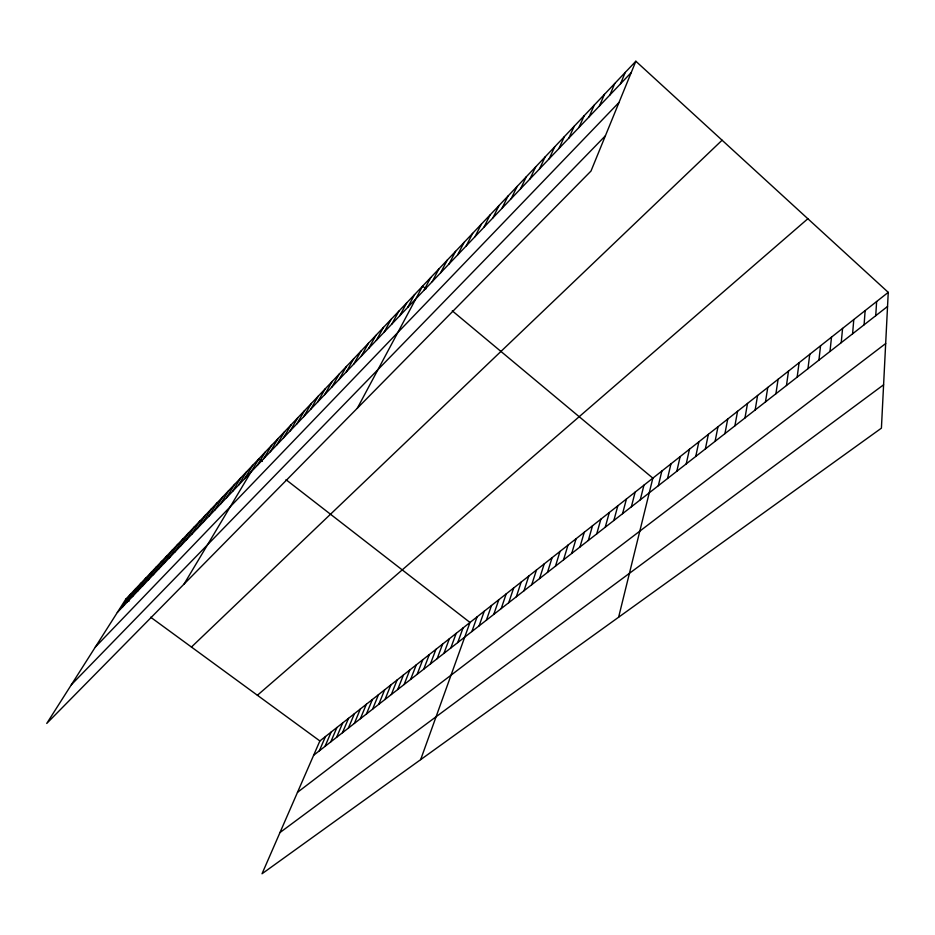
<?xml version="1.0" encoding="UTF-8"?>
<svg xmlns="http://www.w3.org/2000/svg" width="935" height="935" viewBox="0 0 935 935"><rect width="100%" height="100%" fill="white"/><g stroke="black" fill="none" stroke-linecap="round" stroke-linejoin="round"><path stroke-width="1.4" d="M888.25 292.351L881.413 428.16L262.034 873.758L319.875 740.952L888.25 292.351L635.847 61.242L125.851 599.078L46.75 723.433L591.002 171.035L635.847 61.242M875.744 315.691L876.621 301.537M864.092 324.807L865.132 310.607M852.591 333.795L853.784 319.56M841.231 342.677L842.575 328.407M830.011 351.455L831.495 337.149M818.92 360.127L820.556 345.786M807.969 368.694L809.745 354.307M797.158 377.156L799.074 362.745M786.464 385.512L788.509 371.066M775.91 393.764L778.084 379.306M765.473 401.933L767.775 387.441M755.153 409.998L757.584 395.482M744.961 417.968L747.521 403.429M734.887 425.846L737.563 411.283M724.929 433.63L727.722 419.055M715.088 441.332L717.986 426.734M705.364 448.94L708.368 434.331M695.745 456.455L698.854 441.834M686.232 463.9L689.446 449.256M676.823 471.252L680.154 456.596M667.532 478.521L670.956 463.865M658.333 485.709L661.851 471.041M618.619 617.217L652.852 478.147L452.271 310.841M640.253 499.851L643.958 485.171M631.359 506.817L635.146 492.114M622.558 513.689L626.438 498.986M613.851 520.503L617.825 505.788M605.237 527.235L609.304 512.52M596.729 533.897L600.866 519.182M588.302 540.477L592.521 525.762M579.957 546.998L584.258 532.284M571.717 553.45L576.089 538.735M563.548 559.831L568.001 545.117M555.472 566.154L559.995 551.44M547.478 572.407L552.071 557.692M539.565 578.59L544.228 563.875M531.734 584.714L536.468 569.999M523.986 590.78L528.778 576.065M516.319 596.775L521.181 582.073M508.722 602.713L513.642 588.021M501.207 608.591L506.186 593.9M493.762 614.412L498.811 599.732M486.399 620.174L491.494 605.494M479.094 625.877L484.26 611.21M471.871 631.534L477.095 616.866M420.656 759.629L469.989 622.465L286.017 479.713M457.729 642.59L463.047 627.946M450.799 648.002L456.175 633.369M443.938 653.378L449.373 638.745M437.148 658.684L442.617 644.075M430.416 663.955L435.944 649.346M423.754 669.168L429.317 654.57M417.15 674.334L422.76 659.748M410.605 679.441L416.262 664.878M404.119 684.513L409.822 669.963M397.702 689.539L403.441 675M391.333 694.518L397.118 679.99M385.033 699.45L390.853 684.934M378.78 704.335L384.647 689.831M372.586 709.174L378.488 694.682M366.45 713.966L372.399 699.497M360.372 718.723L366.345 704.265M620.478 83.858L625.235 72.427M354.353 723.433L360.361 708.999M348.381 728.108L354.423 713.685M342.455 732.736L348.533 718.325M609.889 94.984L614.774 83.46M336.588 737.329L342.701 722.93M330.78 741.876L336.927 727.5M325.006 746.375L331.189 732.023M599.428 105.971L604.442 94.365M319.302 750.852L325.509 736.511M589.108 116.805L594.239 105.117M578.929 127.511L584.176 115.73M568.877 138.076L574.23 126.213M558.943 148.501L564.413 136.568M549.149 158.798L554.724 146.795M539.472 168.966L545.152 156.893M529.911 179.006L535.697 166.862M520.479 188.917L526.358 176.703M511.164 198.711L517.137 186.439M501.955 208.376L508.021 196.046M492.862 217.937L499.021 205.536M483.874 227.369L490.127 214.921M475.003 236.695L481.338 224.19M466.238 245.905L472.654 233.353M457.577 254.998L464.064 242.399M449.022 263.997L455.579 251.351M440.56 272.88L447.199 260.187M432.204 281.669L438.912 268.929M423.941 290.341L430.719 277.566M357.369 408.151L422.62 286.11L425.928 288.868M407.695 307.405L414.614 294.548M399.712 315.796L406.702 302.893M391.823 324.083L398.871 311.156M384.028 332.276L391.134 319.314M376.314 340.375L383.479 327.39M368.694 348.393L375.917 335.361M361.155 356.305L368.425 343.262M353.687 364.147L361.027 351.069M346.312 371.896L353.699 358.795M339.019 379.563L346.464 366.426M331.808 387.137L339.3 373.988M324.667 394.64L332.205 381.457M317.608 402.05L325.193 388.855M310.63 409.39L318.251 396.183M303.723 416.648L311.39 403.417M296.886 423.835L304.588 410.582M290.119 430.942L297.868 417.676M283.422 437.977L291.217 424.689M276.795 444.931L284.626 431.631M270.238 451.815L278.116 438.515M263.752 458.629L271.664 445.317M257.335 465.373L265.271 452.049M184.043 584.083L258.948 458.711L262.349 461.352M244.771 478.58L252.777 465.233M232.535 491.436L240.599 478.065M238.624 485.043L246.653 471.684M226.504 497.771L234.603 484.4M220.531 504.035L228.654 490.665M214.629 510.253L222.775 496.871M202.977 522.49L211.181 509.096M208.774 516.4L216.955 503.007M197.238 528.52L205.466 515.127M191.558 534.493L199.81 521.087M180.35 546.262L188.648 532.856M185.925 540.407L194.2 527.001M174.822 552.071L183.143 538.665M163.929 563.513L172.285 550.107M169.352 557.809L177.697 544.415M158.564 569.146L166.944 555.752M147.975 580.273L156.39 566.879M153.246 574.745L161.638 561.339M137.574 591.2L146.024 577.807M142.751 585.766L151.178 572.372M127.37 601.918L135.844 588.536M132.454 596.588L140.916 583.195M122.333 607.212L130.83 593.83M117.343 612.448L631.219 72.579M95.323 647.078L619.017 102.441M71.352 684.747L605.389 135.797M191.441 647.043L722.089 140.215M257.394 695.266L807.852 218.743M313.634 755.281L887.537 306.47M297.505 792.319L885.679 343.542M279.986 832.547L883.598 384.799M125.851 599.078L128.96 601.357M150.64 617.205L319.875 740.952"/></g></svg>
